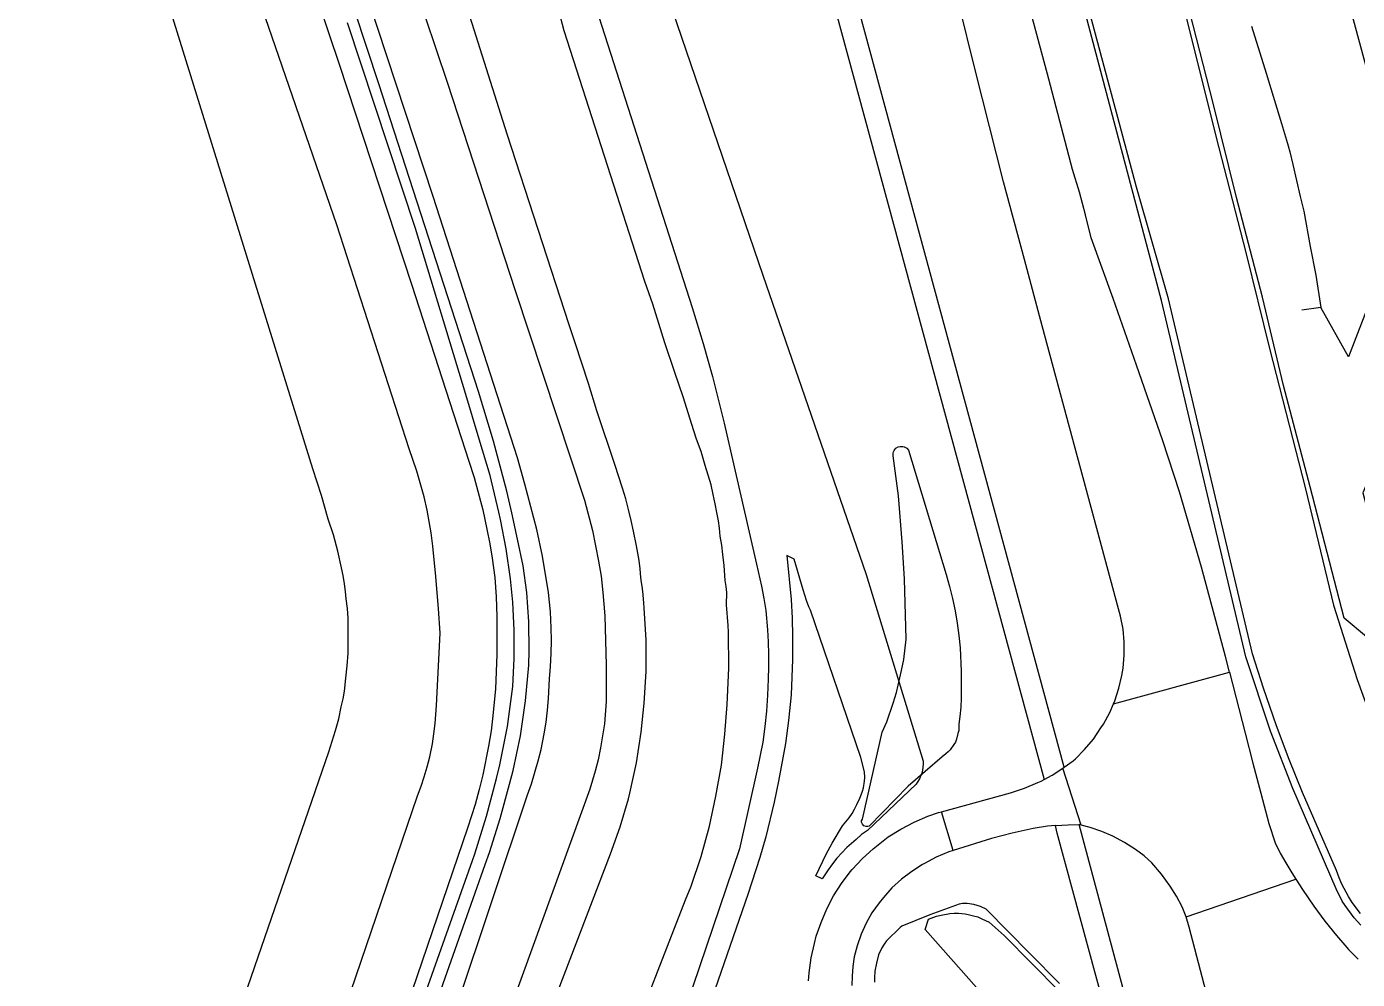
# Model space of a CAD drawing. Header units: millimetres. Extents: x 111502 to 977541, y 8702 to 1044108.
# Drawn here: x 974410.1 to 974590.3, y 475962.3 to 476091.3 of the extents above; entities that cross this region are included whole.
import ezdxf

# ---------------------------------------------------------------- set-up
doc = ezdxf.new("R2010")
doc.units = ezdxf.units.MM
doc.header["$LTSCALE"] = 0.25
doc.layers.add('X HVSS Site Background', color=8, linetype='Continuous')

# ---------------------------------------------------------------- blocks, each defined once
blk = doc.blocks.new('OS MAP')
at = {"layer": 'X HVSS Site Background', "flags": 128}
for points in [[(488354.83, 240545.24), (488354.27, 240547.4), (488354.27, 240547.4), (488351.04, 240559.51), (488351.04, 240559.51), (488348.07, 240569.68), (488348.07, 240569.68), (488345.79, 240576.62), (488345.79, 240576.62), (488342.22, 240586.84), (488342.22, 240586.84), (488339.06, 240595.9), (488339.06, 240595.9), (488336.1, 240604.09), (488336.1, 240604.09), (488335.3, 240607.2), (488335.3, 240607.2), (488334.52, 240610.31), (488334.52, 240610.31), (488333.55, 240613.36), (488333.55, 240613.36), (488330.35, 240625.6), (488330.35, 240625.6), (488323.75, 240650.15)], [(488372.55, 240512.55), (488371.45, 240514.05), (488371.45, 240514.05), (488370.95, 240514.85), (488370.95, 240514.85), (488370.05, 240516.55), (488370.05, 240516.55), (488369.7, 240517.4), (488369.7, 240517.4), (488369.3, 240518.4), (488369.3, 240518.4), (488364.7, 240528.95), (488364.7, 240528.95), (488362.9, 240533.45), (488362.9, 240533.45), (488361.2, 240538), (488361.2, 240538), (488359.45, 240543.1), (488359.45, 240543.1), (488357.95, 240547.75), (488357.95, 240547.75), (488346.55, 240595.85), (488346.55, 240595.85), (488342.25, 240610.95), (488342.25, 240610.95), (488335.3, 240636.8)], [(488349, 240633.8), (488353, 240617.7), (488353, 240617.7), (488357.05, 240602.1), (488357.05, 240602.1), (488360.25, 240589.1), (488360.25, 240589.1), (488365.1, 240570.1), (488365.1, 240570.1), (488368.9, 240554.35), (488368.9, 240554.35), (488372.1, 240544.25), (488372.1, 240544.25), (488378.8, 240525.8)], [(488382.65, 240592.75), (488372.9, 240569.55), (488372.9, 240569.55), (488379.45, 240545), (488379.45, 240545), (488370.35, 240552.6), (488370.35, 240552.6), (488365.75, 240570.35), (488365.75, 240570.35), (488362.15, 240584.1), (488362.15, 240584.1), (488359.3, 240596.05), (488359.3, 240596.05), (488355.75, 240609.55), (488355.75, 240609.55), (488352.6, 240622.35), (488352.6, 240622.35), (488349, 240636.5)], [(488372.6, 240511), (488371.7, 240512), (488371.7, 240512), (488370.5, 240513.65), (488370.5, 240513.65), (488370.1, 240514.25), (488370.1, 240514.25), (488369.25, 240515.9), (488369.25, 240515.9), (488363.4, 240529.5), (488363.4, 240529.5), (488360.4, 240537.25), (488360.4, 240537.25), (488357.05, 240547.35), (488357.05, 240547.35), (488345.6, 240595.6), (488345.6, 240595.6), (488317.1, 240703.4)], [(488299.1, 240643.6), (488329.7, 240530.7)], [(488332.45, 240532.4), (488302.1, 240644.4)], [(488339.11, 240540.97), (488339.3, 240541.4), (488339.3, 240541.4), (488339.85, 240543.1), (488339.85, 240543.1), (488340.25, 240544.8), (488340.25, 240544.8), (488340.4, 240545.8), (488340.4, 240545.8), (488340.55, 240547.55), (488340.55, 240547.55), (488340.55, 240549.35), (488340.55, 240549.35), (488340.4, 240551.1), (488340.4, 240551.1), (488340.05, 240552.85), (488340.05, 240552.85), (488339.8, 240553.85), (488339.8, 240553.85), (488329.46, 240592.2), (488329.46, 240592.2), (488327.04, 240601.15), (488327.04, 240601.15), (488324.2, 240611.7), (488324.2, 240611.7), (488320.4, 240626.7), (488320.4, 240626.7), (488318.1, 240636)], [(488357.8, 240632.8), (488359.8, 240626.4), (488359.8, 240626.4), (488361.85, 240619.6), (488361.85, 240619.6), (488362.55, 240617.35), (488362.55, 240617.35), (488362.75, 240616.55), (488362.75, 240616.55), (488363, 240615.75), (488363, 240615.75), (488363.4, 240614.05), (488363.4, 240614.05), (488363.9, 240611.85), (488363.9, 240611.85), (488364.4, 240609.7), (488364.4, 240609.7), (488364.9, 240607.7), (488364.9, 240607.7), (488365.75, 240602.95), (488365.75, 240602.95), (488366.5, 240599.05), (488366.5, 240599.05), (488367.2, 240594.65)], [(488329.7, 240787.75), (488339.45, 240751.95), (488339.45, 240751.95), (488344.35, 240734.05), (488344.35, 240734.05), (488359.3, 240679.05), (488359.3, 240679.05), (488378.7, 240607.35)], [(488263.5, 240652.5), (488282.05, 240594.65), (488282.05, 240594.65), (488283.55, 240589.8), (488283.55, 240589.8), (488284.8, 240585.3), (488284.8, 240585.3), (488286.4, 240579), (488286.4, 240579), (488290.75, 240559.9), (488290.75, 240559.9), (488291.45, 240556.9), (488291.45, 240556.9), (488291.75, 240555.25), (488291.75, 240555.25), (488292, 240553.6), (488292, 240553.6), (488292.25, 240551), (488292.25, 240551), (488292.35, 240549.35), (488292.35, 240549.35), (488292.4, 240547.65), (488292.4, 240547.65), (488292.4, 240546), (488292.4, 240546), (488292.35, 240544.3), (488292.35, 240544.3), (488292.25, 240542.15), (488292.25, 240542.15), (488292.1, 240540), (488292.1, 240540), (488291.9, 240537.9), (488291.9, 240537.9), (488291.6, 240535.8), (488291.6, 240535.8), (488290.9, 240532.25), (488290.9, 240532.25), (488288.45, 240521.35), (488288.45, 240521.35), (488281.25, 240500)], [(488279.4, 240634.85), (488291.6, 240599.05), (488291.6, 240599.05), (488305.6, 240558.5), (488305.6, 240558.5), (488313.35, 240533.2), (488313.35, 240533.2), (488313.35, 240532.8), (488313.35, 240532.8), (488313.25, 240532), (488313.25, 240532), (488313.15, 240531.6), (488313.15, 240531.6), (488312.85, 240530.8), (488312.85, 240530.8), (488312.4, 240530.1), (488312.4, 240530.1), (488305.8, 240523.8), (488305.8, 240523.8), (488305, 240523.25), (488305, 240523.25), (488304.25, 240522.6), (488304.25, 240522.6), (488303, 240521.5), (488303, 240521.5), (488302.3, 240520.8), (488302.3, 240520.8), (488301.65, 240520.05), (488301.65, 240520.05), (488301.05, 240519.3), (488301.05, 240519.3), (488300.45, 240518.5), (488300.45, 240518.5), (488299.65, 240517.25)], [(488275.55, 240500), (488277.1, 240504.1), (488277.1, 240504.1), (488281.15, 240514.4), (488281.15, 240514.4), (488281.9, 240516.25), (488281.9, 240516.25), (488283.25, 240520.3), (488283.25, 240520.3), (488284.4, 240524.4), (488284.4, 240524.4), (488285.25, 240528.45), (488285.25, 240528.45), (488286, 240532.65), (488286, 240532.65), (488286.45, 240536.85), (488286.45, 240536.85), (488286.8, 240540.9), (488286.8, 240540.9), (488287, 240545.8), (488287, 240545.8), (488286.95, 240550.7), (488286.95, 240550.7), (488286.9, 240551.6), (488286.9, 240551.6), (488286.7, 240554.4), (488286.7, 240554.4), (488286.75, 240556.05), (488286.75, 240556.05), (488286.65, 240556.85), (488286.65, 240556.85), (488286.5, 240557.7), (488286.5, 240557.7), (488286.4, 240559.7), (488286.4, 240559.7), (488286.2, 240561.2), (488286.2, 240561.2), (488286.05, 240562.45), (488286.05, 240562.45), (488285.85, 240563.7), (488285.85, 240563.7), (488285.75, 240564.75), (488285.75, 240564.75), (488285.6, 240565.75), (488285.6, 240565.75), (488285.4, 240566.9), (488285.4, 240566.9), (488285.15, 240568.05), (488285.15, 240568.05), (488284.9, 240569.35), (488284.9, 240569.35), (488284.6, 240570.65), (488284.6, 240570.65), (488283.8, 240573.25), (488283.8, 240573.25), (488283.55, 240574.2), (488283.55, 240574.2), (488283.25, 240575.15), (488283.25, 240575.15), (488282.65, 240576.85), (488282.65, 240576.85), (488281.95, 240578.95), (488281.95, 240578.95), (488280.85, 240582.45), (488280.85, 240582.45), (488279.65, 240586), (488279.65, 240586), (488278.35, 240589.9), (488278.35, 240589.9), (488276.7, 240595.1), (488276.7, 240595.1), (488275.65, 240598.2), (488275.65, 240598.2), (488264.7, 240632.15), (488264.7, 240632.15), (488258.5, 240655.8)], [(488263.1, 240500), (488271, 240520.65), (488271, 240520.65), (488272.3, 240524.3), (488272.3, 240524.3), (488273.4, 240528.1), (488273.4, 240528.1), (488273.6, 240528.85), (488273.6, 240528.85), (488274.5, 240533), (488274.5, 240533), (488275.15, 240537.15), (488275.15, 240537.15), (488275.55, 240541.05), (488275.55, 240541.05), (488275.8, 240545.35), (488275.8, 240545.35), (488275.8, 240549.65), (488275.8, 240549.65), (488275.55, 240553.95), (488275.55, 240553.95), (488275.5, 240554.65), (488275.5, 240554.65), (488275.35, 240556.25), (488275.35, 240556.25), (488275.3, 240556.45), (488275.3, 240556.45), (488275.3, 240556.65), (488275.3, 240556.65), (488275.2, 240557.4), (488275.2, 240557.4), (488275.1, 240558.1), (488275.1, 240558.1), (488275, 240559.25), (488275, 240559.25), (488274.85, 240560.4), (488274.85, 240560.4), (488274.5, 240562.4), (488274.5, 240562.4), (488274.1, 240564.35), (488274.1, 240564.35), (488273.8, 240565.8), (488273.8, 240565.8), (488273.4, 240567.3), (488273.4, 240567.3), (488273.05, 240568.75), (488273.05, 240568.75), (488272.6, 240570.2), (488272.6, 240570.2), (488271.55, 240573.4), (488271.55, 240573.4), (488269.15, 240580.65), (488269.15, 240580.65), (488268, 240584.35), (488268, 240584.35), (488266.2, 240589.9), (488266.2, 240589.9), (488265.4, 240592.3), (488265.4, 240592.3), (488257, 240618.15), (488257, 240618.15), (488243.25, 240661.6)], [(488241.4, 240647.35), (488248.85, 240625.2), (488248.85, 240625.2), (488258.05, 240596.95), (488258.05, 240596.95), (488267.45, 240568.55), (488267.45, 240568.55), (488268.55, 240564.45), (488268.55, 240564.45), (488268.95, 240562.4), (488268.95, 240562.4), (488269.35, 240560.3), (488269.35, 240560.3), (488269.7, 240558.25), (488269.7, 240558.25), (488269.95, 240556.05), (488269.95, 240556.05), (488270.2, 240552.9), (488270.2, 240552.9), (488270.4, 240546.2), (488270.4, 240546.2), (488270.4, 240541.3), (488270.4, 240541.3), (488270.15, 240538.25), (488270.15, 240538.25), (488269.9, 240536.65), (488269.9, 240536.65), (488269.65, 240535), (488269.65, 240535), (488269.3, 240533.4), (488269.3, 240533.4), (488268.9, 240531.85), (488268.9, 240531.85), (488268.2, 240529.4), (488268.2, 240529.4), (488259.2, 240504.6), (488259.2, 240504.6), (488257.55, 240500)], [(488250.15, 240500), (488259.75, 240528.65), (488259.75, 240528.65), (488260.3, 240530.15), (488260.3, 240530.15), (488261.2, 240533.25), (488261.2, 240533.25), (488261.6, 240534.8), (488261.6, 240534.8), (488262, 240536.9), (488262, 240536.9), (488262.25, 240538.5), (488262.25, 240538.5), (488262.45, 240540.1), (488262.45, 240540.1), (488262.6, 240541.7), (488262.6, 240541.7), (488262.7, 240544.35), (488262.7, 240544.35), (488262.85, 240546.05), (488262.85, 240546.05), (488262.95, 240547.8), (488262.95, 240547.8), (488263, 240549.55), (488263, 240549.55), (488262.95, 240551.25), (488262.95, 240551.25), (488262.85, 240553.45), (488262.85, 240553.45), (488262.6, 240556.05), (488262.6, 240556.05), (488261.75, 240561), (488261.75, 240561), (488261, 240564.6), (488261, 240564.6), (488259.4, 240570.75), (488259.4, 240570.75), (488258.4, 240574.3), (488258.4, 240574.3), (488246.95, 240609.7), (488246.95, 240609.7), (488236.95, 240640.2)], [(488235.15, 240500), (488244.85, 240528.5), (488244.85, 240528.5), (488245.35, 240529.8), (488245.35, 240529.8), (488245.75, 240531.1), (488245.75, 240531.1), (488246.15, 240532.45), (488246.15, 240532.45), (488246.5, 240533.8), (488246.5, 240533.8), (488246.85, 240535.55), (488246.85, 240535.55), (488247.05, 240536.9), (488247.05, 240536.9), (488247.25, 240538.3), (488247.25, 240538.3), (488247.4, 240540.75), (488247.4, 240540.75), (488247.9, 240550.55), (488247.9, 240550.55), (488247.7, 240553.9), (488247.7, 240553.9), (488247.3, 240558.7), (488247.3, 240558.7), (488247.1, 240560.5), (488247.1, 240560.5), (488246.9, 240562.35), (488246.9, 240562.35), (488246.7, 240564.15), (488246.7, 240564.15), (488246.15, 240567.2), (488246.15, 240567.2), (488245.75, 240569), (488245.75, 240569), (488244.75, 240572.5), (488244.75, 240572.5), (488243.7, 240575.5), (488243.7, 240575.5), (488233.9, 240605.85), (488233.9, 240605.85), (488221, 240643.4)], [(488226, 240652.05), (488234.25, 240627.65), (488234.25, 240627.65), (488244.05, 240597.85), (488244.05, 240597.85), (488251.8, 240573.85), (488251.8, 240573.85), (488252.5, 240571.65), (488252.5, 240571.65), (488253.7, 240567.25), (488253.7, 240567.25), (488254.25, 240564.65), (488254.25, 240564.65), (488254.65, 240562.65), (488254.65, 240562.65), (488254.95, 240560.7), (488254.95, 240560.7), (488255.3, 240558.1), (488255.3, 240558.1), (488255.5, 240555.45), (488255.5, 240555.45), (488255.6, 240552.8), (488255.6, 240552.8), (488255.6, 240547.65), (488255.6, 240547.65), (488255.4, 240543), (488255.4, 240543), (488255.05, 240539.35), (488255.05, 240539.35), (488254.8, 240537.3), (488254.8, 240537.3), (488254.45, 240535.25), (488254.45, 240535.25), (488253.7, 240531.35), (488253.7, 240531.35), (488253.2, 240529.35), (488253.2, 240529.35), (488252.65, 240527.35), (488252.65, 240527.35), (488251.65, 240524.25), (488251.65, 240524.25), (488243.4, 240500)], [(488220.95, 240500), (488232.85, 240534.45), (488232.85, 240534.45), (488233.75, 240537.35), (488233.75, 240537.35), (488234.2, 240538.95), (488234.2, 240538.95), (488234.5, 240540.55), (488234.5, 240540.55), (488234.75, 240541.65), (488234.75, 240541.65), (488234.95, 240542.7), (488234.95, 240542.7), (488235.15, 240544.45), (488235.15, 240544.45), (488235.3, 240546.1), (488235.3, 240546.1), (488235.45, 240547.85), (488235.45, 240547.85), (488235.45, 240552.6), (488235.45, 240552.6), (488235.35, 240553.9), (488235.35, 240553.9), (488235.2, 240555.2), (488235.2, 240555.2), (488235.1, 240556.2), (488235.1, 240556.2), (488234.95, 240557.25), (488234.95, 240557.25), (488234.75, 240558.35), (488234.75, 240558.35), (488234.55, 240559.4), (488234.55, 240559.4), (488234.05, 240561.65), (488234.05, 240561.65), (488233.45, 240563.85), (488233.45, 240563.85), (488232.75, 240566), (488232.75, 240566), (488231.85, 240569.2), (488231.85, 240569.2), (488230.65, 240572.8), (488230.65, 240572.8), (488191.9, 240697.8)], [(488247.25, 240500), (488254, 240519.2), (488254, 240519.2), (488254.6, 240520.85), (488254.6, 240520.85), (488256.05, 240525.45), (488256.05, 240525.45), (488257.3, 240530.1), (488257.3, 240530.1), (488257.8, 240531.95), (488257.8, 240531.95), (488258.8, 240536.65), (488258.8, 240536.65), (488259.45, 240541.4), (488259.45, 240541.4), (488259.9, 240546.2), (488259.9, 240546.2), (488259.95, 240548.15), (488259.95, 240548.15), (488259.9, 240552.1), (488259.9, 240552.1), (488259.65, 240556.05), (488259.65, 240556.05), (488259.15, 240559.65), (488259.15, 240559.65), (488258.4, 240563.3), (488258.4, 240563.3), (488257.6, 240566.85), (488257.6, 240566.85), (488256.95, 240569.8), (488256.95, 240569.8), (488255.15, 240576.55), (488255.15, 240576.55), (488253.1, 240583.3), (488253.1, 240583.3), (488239.6, 240624.95), (488239.6, 240624.95), (488221.65, 240679.45)], [(488245.3, 240500), (488252.3, 240519.75), (488252.3, 240519.75), (488252.6, 240520.65), (488252.6, 240520.65), (488254.2, 240525.75), (488254.2, 240525.75), (488255.55, 240530.85), (488255.55, 240530.85), (488256, 240532.7), (488256, 240532.7), (488257.05, 240537.9), (488257.05, 240537.9), (488257.75, 240543.3), (488257.75, 240543.3), (488257.95, 240547.1), (488257.95, 240547.1), (488257.95, 240550.95), (488257.95, 240550.95), (488257.75, 240554.75), (488257.75, 240554.75), (488257.45, 240557.9), (488257.45, 240557.9), (488256.85, 240561.95), (488256.85, 240561.95), (488256.1, 240565.95), (488256.1, 240565.95), (488255.85, 240566.95), (488255.85, 240566.95), (488254.7, 240571.9), (488254.7, 240571.9), (488253.2, 240576.85), (488253.2, 240576.85), (488251.4, 240582.9), (488251.4, 240582.9), (488244.55, 240605.35), (488244.55, 240605.35), (488235.35, 240633.25)], [(488374.7, 240597.7), (488370.95, 240588), (488370.95, 240588), (488367.2, 240594.65)], [(488367.2, 240594.65), (488364.6, 240594.3)], [(488307.8, 240537.15), (488308.4, 240538.55), (488308.4, 240538.55), (488309.25, 240541.05), (488309.25, 240541.05), (488309.7, 240542.5), (488309.7, 240542.5), (488310.4, 240545.5), (488310.4, 240545.5), (488310.7, 240547), (488310.7, 240547), (488311.05, 240549.75), (488311.05, 240549.75), (488310.8, 240557.9), (488310.8, 240557.9), (488310.5, 240562.9), (488310.5, 240562.9), (488310, 240569.15), (488310, 240569.15), (488309.25, 240574.55), (488309.25, 240574.55), (488309.25, 240574.95), (488309.25, 240574.95), (488309.3, 240575.1), (488309.3, 240575.1), (488309.4, 240575.3), (488309.4, 240575.3), (488309.5, 240575.45), (488309.5, 240575.45), (488309.65, 240575.6), (488309.65, 240575.6), (488309.95, 240575.8), (488309.95, 240575.8), (488310.2, 240575.85), (488310.2, 240575.85), (488310.6, 240575.85), (488310.6, 240575.85), (488310.75, 240575.8), (488310.75, 240575.8), (488310.95, 240575.7), (488310.95, 240575.7), (488311.1, 240575.6), (488311.1, 240575.6), (488311.35, 240575.35), (488311.35, 240575.35), (488316.45, 240558.5), (488316.45, 240558.5), (488316.9, 240556.85), (488316.9, 240556.85), (488317.3, 240555.25), (488317.3, 240555.25), (488317.65, 240553.55), (488317.65, 240553.55), (488317.95, 240551.9), (488317.95, 240551.9), (488318.15, 240550.25), (488318.15, 240550.25), (488318.35, 240548.55), (488318.35, 240548.55), (488318.5, 240545.4), (488318.5, 240545.4), (488318.5, 240541.7), (488318.5, 240541.7), (488318.45, 240540.5), (488318.45, 240540.5), (488318.3, 240539.25), (488318.3, 240539.25), (488318.15, 240538.2), (488318.15, 240538.2), (488318.15, 240537.35), (488318.15, 240537.35), (488318.05, 240536.95), (488318.05, 240536.95), (488317.85, 240536.2), (488317.85, 240536.2), (488317.7, 240535.8), (488317.7, 240535.8), (488317.5, 240535.45), (488317.5, 240535.45), (488317, 240534.75), (488317, 240534.75), (488316.7, 240534.45), (488316.7, 240534.45), (488316.4, 240534.2), (488316.4, 240534.2), (488315.9, 240533.8), (488315.9, 240533.8), (488311.3, 240529.8), (488311.3, 240529.8), (488307.8, 240526.2), (488307.8, 240526.2), (488306, 240524.4), (488306, 240524.4), (488305.85, 240524.35), (488305.85, 240524.35), (488305.6, 240524.35), (488305.6, 240524.35), (488305.3, 240524.45), (488305.3, 240524.45), (488305.1, 240524.65), (488305.1, 240524.65), (488305, 240524.95), (488305, 240524.95), (488305, 240525.1), (488305, 240525.1), (488305.1, 240525.35), (488305.1, 240525.35), (488307.8, 240537.15)], [(488294.85, 240561.05), (488295.45, 240555.1), (488295.45, 240555.1), (488295.6, 240552.6), (488295.6, 240552.6), (488295.65, 240550.1), (488295.65, 240550.1), (488295.65, 240547), (488295.65, 240547), (488295.45, 240542.2), (488295.45, 240542.2), (488295.1, 240538.7), (488295.1, 240538.7), (488294.7, 240535.6), (488294.7, 240535.6), (488293.75, 240530.5), (488293.75, 240530.5), (488293.15, 240527.65), (488293.15, 240527.65), (488292, 240522.95), (488292, 240522.95), (488291.2, 240520.15), (488291.2, 240520.15), (488289.6, 240515.15), (488289.6, 240515.15), (488284.35, 240500)], [(488299.65, 240517.25), (488298.8, 240517.65), (488298.8, 240517.65), (488300.2, 240520.6), (488300.2, 240520.6), (488301, 240522.1), (488301, 240522.1), (488302.4, 240524.45), (488302.4, 240524.45), (488303.3, 240525.55), (488303.3, 240525.55), (488303.7, 240526.1), (488303.7, 240526.1), (488304.05, 240526.7), (488304.05, 240526.7), (488304.35, 240527.35), (488304.35, 240527.35), (488304.75, 240528.2), (488304.75, 240528.2), (488304.95, 240528.65), (488304.95, 240528.65), (488305.1, 240529.15), (488305.1, 240529.15), (488305.25, 240529.6), (488305.25, 240529.6), (488305.4, 240530.5), (488305.4, 240530.5), (488305.45, 240531), (488305.45, 240531), (488305.4, 240531.75), (488305.4, 240531.75), (488304.9, 240533.7), (488304.9, 240533.7), (488298.05, 240553.65), (488298.05, 240553.65), (488297.85, 240554.1), (488297.85, 240554.1), (488297.55, 240554.95), (488297.55, 240554.95), (488297.1, 240556.4), (488297.1, 240556.4), (488295.85, 240560.55), (488295.85, 240560.55), (488294.85, 240561.05)], [(488339.11, 240540.97), (488354.83, 240545.24)], [(488354.83, 240545.24), (488356.94, 240537.02), (488356.94, 240537.02), (488357.99, 240532.93), (488357.99, 240532.93), (488359.07, 240528.85), (488359.07, 240528.85), (488360.17, 240524.77), (488360.17, 240524.77), (488361, 240522.14), (488361, 240522.14), (488361.7, 240520.76), (488361.7, 240520.76), (488362.47, 240519.42), (488362.47, 240519.42), (488363.26, 240518.09), (488363.26, 240518.09), (488363.8, 240517.24)], [(488332.45, 240532.4), (488333.65, 240533.25), (488333.65, 240533.25), (488333.95, 240533.5), (488333.95, 240533.5), (488335.2, 240534.8), (488335.2, 240534.8), (488336.4, 240536.2), (488336.4, 240536.2), (488337.4, 240537.7), (488337.4, 240537.7), (488337.75, 240538.2), (488337.75, 240538.2), (488338.6, 240539.8), (488338.6, 240539.8), (488339.11, 240540.97)], [(488329.7, 240530.7), (488330.8, 240531.3), (488330.8, 240531.3), (488332.25, 240532.25)], [(488332.25, 240532.25), (488332.45, 240532.4)], [(488334.72, 240524.55), (488332.25, 240532.25)], [(488315.81, 240526.36), (488325.15, 240528.9), (488325.15, 240528.9), (488327.05, 240529.55), (488327.05, 240529.55), (488328.85, 240530.3), (488328.85, 240530.3), (488329.3, 240530.5), (488329.3, 240530.5), (488329.7, 240530.7)], [(488297.8, 240503.45), (488297.9, 240504.55), (488297.9, 240504.55), (488298.15, 240506.55), (488298.15, 240506.55), (488298.6, 240508.5), (488298.6, 240508.5), (488298.85, 240509.5), (488298.85, 240509.5), (488299.5, 240511.35), (488299.5, 240511.35), (488300.3, 240513.2), (488300.3, 240513.2), (488301.2, 240514.95), (488301.2, 240514.95), (488302.25, 240516.65), (488302.25, 240516.65), (488303.45, 240518.2), (488303.45, 240518.2), (488303.7, 240518.55), (488303.7, 240518.55), (488305.1, 240520), (488305.1, 240520), (488306.55, 240521.35), (488306.55, 240521.35), (488308.15, 240522.6), (488308.15, 240522.6), (488308.6, 240522.95), (488308.6, 240522.95), (488310.3, 240524), (488310.3, 240524), (488312.1, 240524.95), (488312.1, 240524.95), (488313.95, 240525.75), (488313.95, 240525.75), (488315.4, 240526.25), (488315.4, 240526.25), (488315.81, 240526.36)], [(488317.41, 240521.11), (488315.81, 240526.36)], [(488337.85, 240500), (488331.5, 240523.45), (488331.5, 240523.45), (488331.25, 240524.51)], [(488331.25, 240524.51), (488330.17, 240524.4), (488330.17, 240524.4), (488328.25, 240524.07), (488328.25, 240524.07), (488325.4, 240523.44), (488325.4, 240523.44), (488322.58, 240522.71), (488322.58, 240522.71), (488317.41, 240521.11)], [(488331.25, 240524.51), (488332.99, 240524.57), (488332.99, 240524.57), (488334.41, 240524.62), (488334.41, 240524.62), (488334.44, 240524.62)], [(488353.29, 240495.57), (488345.18, 240493.68), (488345.18, 240493.68), (488343.84, 240493.37), (488343.84, 240493.37), (488343.39, 240493.55), (488343.39, 240493.55), (488343.06, 240493.8), (488343.06, 240493.8), (488342.85, 240494.05), (488342.85, 240494.05), (488341.23, 240499.38), (488341.23, 240499.38), (488341.1, 240499.83), (488341.1, 240499.83), (488341.09, 240499.84), (488341.09, 240499.84), (488341.05, 240500), (488341.05, 240500), (488334.44, 240524.62)], [(488334.72, 240524.55), (488334.44, 240524.62)], [(488348.96, 240512.12), (488348.42, 240513.46), (488348.42, 240513.46), (488347.66, 240514.9), (488347.66, 240514.9), (488346.78, 240516.29), (488346.78, 240516.29), (488345.62, 240517.91), (488345.62, 240517.91), (488344.32, 240519.42), (488344.32, 240519.42), (488343.25, 240520.38), (488343.25, 240520.38), (488342.07, 240521.23), (488342.07, 240521.23), (488340.58, 240522.19), (488340.58, 240522.19), (488339.02, 240523.03), (488339.02, 240523.03), (488337.51, 240523.67), (488337.51, 240523.67), (488335.96, 240524.23), (488335.96, 240524.23), (488334.72, 240524.55)], [(488317.41, 240521.11), (488316.8, 240520.9), (488316.8, 240520.9), (488315.1, 240520.2), (488315.1, 240520.2), (488313.5, 240519.35), (488313.5, 240519.35), (488313.25, 240519.2), (488313.25, 240519.2), (488311.8, 240518.25), (488311.8, 240518.25), (488310.4, 240517.2), (488310.4, 240517.2), (488309.1, 240516.05), (488309.1, 240516.05), (488307.95, 240514.75), (488307.95, 240514.75), (488307.35, 240514), (488307.35, 240514), (488306.4, 240512.65), (488306.4, 240512.65), (488305.6, 240511.25), (488305.6, 240511.25), (488304.95, 240509.75), (488304.95, 240509.75), (488304.4, 240508.2), (488304.4, 240508.2), (488304, 240506.7), (488304, 240506.7), (488303.8, 240505.4), (488303.8, 240505.4), (488303.7, 240504.1), (488303.7, 240504.1), (488303.65, 240502.8)], [(488348.96, 240512.12), (488363.8, 240517.24)], [(488363.8, 240517.24), (488364.72, 240515.8), (488364.72, 240515.8), (488366.24, 240513.55), (488366.24, 240513.55), (488367.72, 240511.53), (488367.72, 240511.53), (488369.31, 240509.59), (488369.31, 240509.59), (488370.44, 240508.29), (488370.44, 240508.29), (488370.95, 240507.7), (488370.95, 240507.7), (488372.23, 240506.36)], [(488331.8, 240503.1), (488327.8, 240507.15), (488327.8, 240507.15), (488321.85, 240513.15), (488321.85, 240513.15), (488321.1, 240513.5), (488321.1, 240513.5), (488320.2, 240513.8), (488320.2, 240513.8), (488319.3, 240513.9), (488319.3, 240513.9), (488318.65, 240513.9), (488318.65, 240513.9), (488318.2, 240513.85), (488318.2, 240513.85), (488314.25, 240512.4), (488314.25, 240512.4), (488310.45, 240510.85), (488310.45, 240510.85), (488310.2, 240510.65), (488310.2, 240510.65), (488308.35, 240508.85), (488308.35, 240508.85), (488308.05, 240508.4), (488308.05, 240508.4), (488307.75, 240507.9), (488307.75, 240507.9), (488307.3, 240506.95), (488307.3, 240506.95), (488307, 240505.85), (488307, 240505.85), (488306.8, 240504.75), (488306.8, 240504.75), (488306.75, 240503.85), (488306.75, 240503.85), (488306.75, 240503.25)], [(488320.55, 240502.55), (488313.6, 240510.4), (488313.6, 240510.4), (488314.05, 240511.8)], [(488314.05, 240511.8), (488315.15, 240512.2), (488315.15, 240512.2), (488315.75, 240512.35), (488315.75, 240512.35), (488316.95, 240512.55), (488316.95, 240512.55), (488317.55, 240512.6), (488317.55, 240512.6), (488318.1, 240512.6), (488318.1, 240512.6), (488319, 240512.5), (488319, 240512.5), (488319.6, 240512.4), (488319.6, 240512.4), (488320.15, 240512.25), (488320.15, 240512.25), (488320.75, 240512.1), (488320.75, 240512.1), (488321.3, 240511.85), (488321.3, 240511.85), (488322.25, 240511.4), (488322.25, 240511.4), (488324.3, 240509.6), (488324.3, 240509.6), (488331.8, 240502)], [(488353.29, 240495.57), (488353.12, 240496.23), (488353.12, 240496.23), (488352.35, 240499.2), (488352.35, 240499.2), (488352.14, 240500), (488352.14, 240500), (488349.35, 240510.73), (488349.35, 240510.73), (488348.96, 240512.12)]]:
    blk.add_lwpolyline(points, dxfattribs=at)

msp = doc.modelspace()

# ---------------------------------------------------------------- block references
at = {"lineweight": 0}
msp.add_blockref('OS MAP', (486218.2, 235458.61), dxfattribs=at)

doc.saveas('drawing.dxf')
